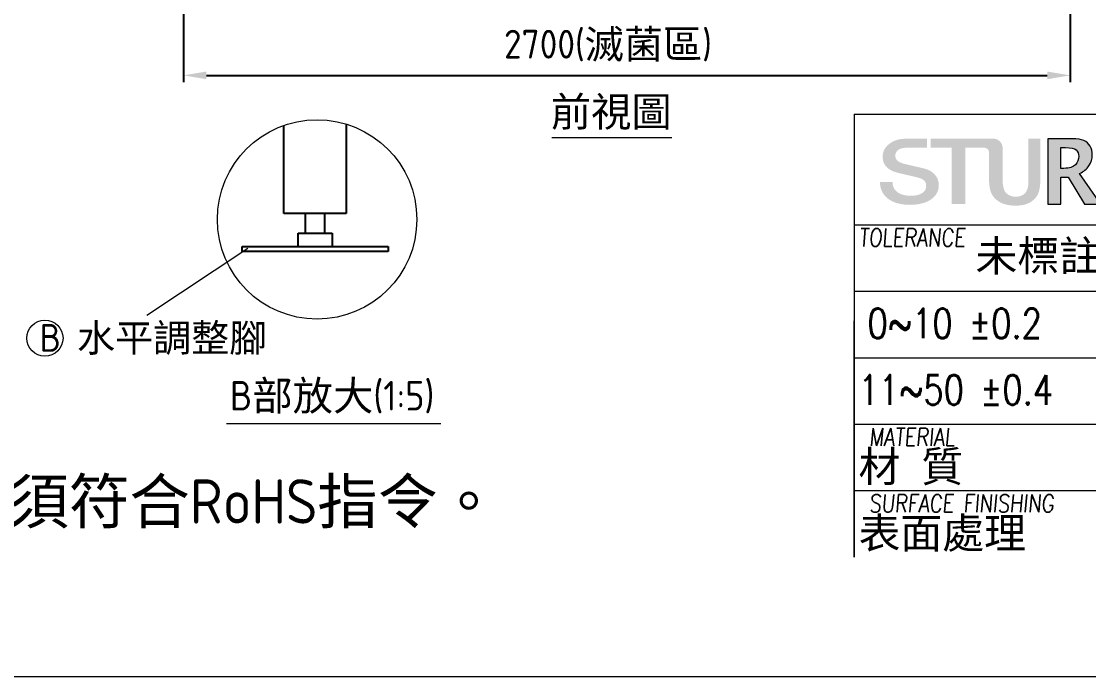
# Model space of a CAD drawing. Header units: millimetres. Extents: x -215875 to -182231, y -22821 to -2215.
# Drawn here: x -190936 to -187686, y -22821 to -20825 of the extents above; entities that cross this region are included whole.
import ezdxf

# ---------------------------------------------------------------- set-up
doc = ezdxf.new("R2010")
doc.units = ezdxf.units.MM
doc.header["$MEASUREMENT"] = 0
doc.layers.get('0').update_dxf_attribs({"lineweight": 25})
doc.layers.add('D', color=3, linetype='Continuous', lineweight=13)
doc.layers.add('F', color=7, linetype='Continuous', lineweight=15)
doc.styles.get("Standard").update_dxf_attribs({"font": 'KAIU.TTF'})
doc.styles.add('STU25', font='isocp2.shx')
doc.styles.add('Text', font='romans.shx', dxfattribs={"width": 0.8, "oblique": 10})
doc.dimstyles.new('STU25', dxfattribs={"dimscale": 35, "dimtxt": 2.5, "dimasz": 2, "dimexe": 0.6, "dimexo": 1, "dimgap": 1, "dimtad": 1, "dimdsep": 46, "dimtxsty": 'STU25', "dimcen": 2, "dimazin": 2, "dimtfac": 1, "dimtmove": 0, "dimatfit": 3, "dimfxl": 0, "dimtolj": 1, "dimtzin": 0, "dimarcsym": 0})

# ---------------------------------------------------------------- blocks, each defined once
blk = doc.blocks.new('*D3')
at = {"layer": 'D', "color": 0, "lineweight": -2}
for p, q in [((-190442, -20272.5), (-190442, -21010.3)), ((-187742, -20272.5), (-187742, -21010.3)), ((-190372, -20989.3), (-187812, -20989.3))]:
    blk.add_line(p, q, dxfattribs=at)
at = {"layer": 'D', "color": 0}
for points in [[(-190372, -20977.6), (-190372, -21001), (-190442, -20989.3)], [(-187812, -21001), (-187812, -20977.6), (-187742, -20989.3)]]:
    blk.add_solid(points, dxfattribs=at)
at = {"layer": 'Defpoints', "color": 0}
for p in [(-190442, -20237.5), (-187742, -20237.5), (-187742, -20989.3)]:
    blk.add_point(p, dxfattribs=at)
at = {"layer": 'D', "color": 0, "insert": (-189149.6, -20899.2), "char_height": 87.5, "attachment_point": 5, "style": 'STU25'}
blk.add_mtext('\\A1;2700({\\f標楷體|b0|i0|c136|p65;滅菌區})', dxfattribs=at)
blk = doc.blocks.new('新駿LOGO')
at = {"layer": 'F'}
h = blk.add_hatch(color=256, dxfattribs=at)
edge = h.paths.add_edge_path()
edge.add_spline(control_points=[(-529.051, -442.142), (-529.051, -442.306), (-529.019, -442.447), (-528.955, -442.564), (-528.891, -442.681), (-528.802, -442.776), (-528.688, -442.851), (-528.574, -442.925), (-528.443, -442.98), (-528.294, -443.014), (-528.146, -443.048), (-527.986, -443.065), (-527.812, -443.065), (-527.625, -443.065), (-527.465, -443.046), (-527.333, -443.008), (-527.2, -442.969), (-527.093, -442.92), (-527.011, -442.86), (-526.929, -442.799), (-526.87, -442.73), (-526.833, -442.652), (-526.797, -442.573), (-526.778, -442.494), (-526.778, -442.413), (-526.778, -442.248), (-526.821, -442.126), (-526.905, -442.048), (-526.99, -441.97), (-527.082, -441.914), (-527.182, -441.882), (-527.356, -441.826), (-527.558, -441.773), (-527.788, -441.722), (-528.018, -441.672), (-528.302, -441.606), (-528.64, -441.526), (-528.85, -441.478), (-529.024, -441.415), (-529.164, -441.336), (-529.303, -441.257), (-529.413, -441.17), (-529.495, -441.074), (-529.578, -440.977), (-529.636, -440.874), (-529.67, -440.766), (-529.704, -440.657), (-529.721, -440.546), (-529.721, -440.434), (-529.721, -440.216), (-529.67, -440.028), (-529.567, -439.869), (-529.464, -439.71), (-529.329, -439.579), (-529.16, -439.474), (-528.991, -439.37), (-528.855, -439.306), (-528.64, -439.256), (-528.426, -439.205), (-528.133, -439.204), (-527.915, -439.204), (-527.659, -439.204), (-526.729, -439.204), (-526.729, -439.204), (-526.729, -439.204), (-526.732, -439.805), (-526.732, -439.805), (-526.732, -439.805), (-528.141, -439.796), (-528.282, -439.825), (-528.386, -439.847), (-528.478, -439.858), (-528.565, -439.9), (-528.651, -439.942), (-528.723, -439.999), (-528.78, -440.072), (-528.837, -440.144), (-528.866, -440.235), (-528.866, -440.343), (-528.866, -440.496), (-528.812, -440.616), (-528.705, -440.702), (-528.598, -440.789), (-528.458, -440.854), (-528.284, -440.898), (-528.266, -440.902), (-528.194, -440.919), (-528.069, -440.95), (-527.943, -440.98), (-527.803, -441.013), (-527.648, -441.049), (-527.493, -441.086), (-527.341, -441.121), (-527.193, -441.155), (-527.044, -441.189), (-526.938, -441.214), (-526.874, -441.231), (-526.715, -441.275), (-526.576, -441.335), (-526.457, -441.411), (-526.338, -441.488), (-526.239, -441.575), (-526.159, -441.674), (-526.079, -441.773), (-526.02, -441.878), (-525.981, -441.991), (-525.943, -442.103), (-525.923, -442.216), (-525.923, -442.329), (-525.923, -442.57), (-525.979, -442.776), (-526.091, -442.947), (-526.203, -443.118), (-526.349, -443.258), (-526.532, -443.366), (-526.715, -443.476), (-526.922, -443.555), (-527.155, -443.605), (-527.388, -443.655), (-527.625, -443.681), (-527.867, -443.681), (-528.145, -443.681), (-528.408, -443.65), (-528.653, -443.59), (-528.9, -443.53), (-529.115, -443.437), (-529.297, -443.313), (-529.48, -443.188), (-529.626, -443.028), (-529.735, -442.833), (-529.845, -442.637), (-529.902, -442.407), (-529.906, -442.142), (-529.906, -442.142), (-529.051, -442.142), (-529.051, -442.142)], knot_values=[0, 0, 0, 0, 1, 1, 1, 2, 2, 2, 3, 3, 3, 4, 4, 4, 5, 5, 5, 6, 6, 6, 7, 7, 7, 8, 8, 8, 9, 9, 9, 10, 10, 10, 11, 11, 11, 12, 12, 12, 13, 13, 13, 14, 14, 14, 15, 15, 15, 16, 16, 16, 17, 17, 17, 18, 18, 18, 19, 19, 19, 20, 20, 20, 21, 21, 21, 22, 22, 22, 23, 23, 23, 24, 24, 24, 25, 25, 25, 26, 26, 26, 27, 27, 27, 28, 28, 28, 29, 29, 29, 30, 30, 30, 31, 31, 31, 32, 32, 32, 33, 33, 33, 34, 34, 34, 35, 35, 35, 36, 36, 36, 37, 37, 37, 38, 38, 38, 39, 39, 39, 40, 40, 40, 41, 41, 41, 42, 42, 42, 43, 43, 43, 44, 44, 44, 45, 45, 45, 45], degree=3, periodic=0)
edge = h.paths.add_edge_path()
edge.add_spline(control_points=[(-522.525, -440.141), (-522.54, -440.04), (-522.569, -439.94), (-522.628, -439.896), (-522.768, -439.792), (-522.902, -439.814), (-522.902, -439.814), (-522.902, -439.814), (-523.024, -439.814), (-523.024, -439.814), (-523.024, -439.814), (-524.139, -439.814), (-524.139, -439.814), (-524.139, -439.814), (-524.139, -443.624), (-524.139, -443.624), (-524.139, -443.624), (-525.057, -443.624), (-525.057, -443.624), (-525.057, -443.624), (-525.057, -439.814), (-525.057, -439.814), (-525.057, -439.814), (-526.468, -439.814), (-526.468, -439.814), (-526.468, -439.814), (-526.468, -439.204), (-526.468, -439.204), (-526.468, -439.204), (-522.387, -439.204), (-522.387, -439.204)], knot_values=[5.578051, 5.578051, 5.578051, 5.578051, 6, 6, 6, 7, 7, 7, 8, 8, 8, 9, 9, 9, 10, 10, 10, 11, 11, 11, 12, 12, 12, 13, 13, 13, 14, 14, 14, 15, 15, 15, 15], degree=3, periodic=0)
edge.add_spline(control_points=[(-522.396, -439.204), (-522.311, -439.204), (-522.216, -439.204), (-522.216, -439.204), (-522.216, -439.204), (-521.96, -439.187), (-521.763, -439.406), (-521.582, -439.606), (-521.607, -439.851), (-521.607, -439.851), (-521.607, -439.851), (-521.607, -441.917), (-521.607, -441.917), (-521.607, -442.407), (-521.523, -442.732), (-521.357, -442.891), (-521.191, -443.051), (-520.975, -443.131), (-520.71, -443.131), (-520.449, -443.131), (-520.242, -443.052), (-520.087, -442.894), (-519.933, -442.736), (-519.855, -442.433), (-519.855, -441.982), (-519.855, -441.982), (-519.855, -439.204), (-519.855, -439.204), (-519.855, -439.204), (-519.054, -439.204), (-519.054, -439.204), (-519.054, -439.204), (-519.054, -441.919), (-519.054, -441.919), (-519.054, -442.431), (-519.119, -442.798), (-519.247, -443.02), (-519.375, -443.242), (-519.561, -443.417), (-519.804, -443.544), (-520.047, -443.671), (-520.354, -443.735), (-520.727, -443.735), (-521.094, -443.735), (-521.408, -443.676), (-521.671, -443.558), (-521.933, -443.439), (-522.142, -443.263), (-522.295, -443.029), (-522.448, -442.795), (-522.525, -442.422), (-522.525, -441.91), (-522.525, -441.91), (-522.525, -440.923), (-522.525, -440.141)], knot_values=[0.44538, 0.44538, 0.44538, 0.44538, 1, 1, 1, 2, 2, 2, 3, 3, 3, 4, 4, 4, 5, 5, 5, 6, 6, 6, 7, 7, 7, 8, 8, 8, 9, 9, 9, 10, 10, 10, 11, 11, 11, 12, 12, 12, 13, 13, 13, 14, 14, 14, 15, 15, 15, 16, 16, 16, 17, 17, 17, 17.603917, 17.603917, 17.603917, 17.603917], degree=3, periodic=0)
h = blk.add_hatch(color=256, dxfattribs=at)
edge = h.paths.add_edge_path()
edge.add_spline(control_points=[(-526.468, -439.204), (-526.468, -439.204), (-526.468, -439.814), (-526.468, -439.814)], knot_values=[-14, -14, -14, -14, -13, -13, -13, -13], degree=3, periodic=0)
edge.add_spline(control_points=[(-526.468, -439.814), (-526.468, -439.814), (-525.057, -439.814), (-525.057, -439.814)], knot_values=[-13, -13, -13, -13, -12, -12, -12, -12], degree=3, periodic=0)
edge.add_spline(control_points=[(-525.057, -439.814), (-525.057, -439.814), (-525.057, -443.624), (-525.057, -443.624)], knot_values=[-12, -12, -12, -12, -11, -11, -11, -11], degree=3, periodic=0)
edge.add_spline(control_points=[(-525.057, -443.624), (-525.057, -443.624), (-524.139, -443.624), (-524.139, -443.624)], knot_values=[-11, -11, -11, -11, -10, -10, -10, -10], degree=3, periodic=0)
edge.add_spline(control_points=[(-524.139, -443.624), (-524.139, -443.624), (-524.139, -439.814), (-524.139, -439.814)], knot_values=[-10, -10, -10, -10, -9, -9, -9, -9], degree=3, periodic=0)
edge.add_spline(control_points=[(-524.139, -439.814), (-524.139, -439.814), (-523.024, -439.814), (-523.024, -439.814)], knot_values=[-9, -9, -9, -9, -8, -8, -8, -8], degree=3, periodic=0)
edge.add_spline(control_points=[(-523.024, -439.814), (-523.024, -439.814), (-522.902, -439.814), (-522.902, -439.814)], knot_values=[-8, -8, -8, -8, -7, -7, -7, -7], degree=3, periodic=0)
edge.add_spline(control_points=[(-522.902, -439.814), (-522.902, -439.814), (-522.768, -439.792), (-522.628, -439.896)], knot_values=[-7, -7, -7, -7, -6, -6, -6, -6], degree=3, periodic=0)
edge.add_spline(control_points=[(-522.628, -439.896), (-522.569, -439.94), (-522.54, -440.04), (-522.525, -440.141)], knot_values=[-6, -6, -6, -6, -5.578051, -5.578051, -5.578051, -5.578051], degree=3, periodic=0)
edge.add_spline(control_points=[(-522.525, -440.141), (-522.525, -440.923), (-522.525, -441.91), (-522.525, -441.91)], knot_values=[-17.603917, -17.603917, -17.603917, -17.603917, -17, -17, -17, -17], degree=3, periodic=0)
edge.add_spline(control_points=[(-522.525, -441.91), (-522.525, -442.422), (-522.448, -442.795), (-522.295, -443.029)], knot_values=[-17, -17, -17, -17, -16, -16, -16, -16], degree=3, periodic=0)
edge.add_spline(control_points=[(-522.295, -443.029), (-522.142, -443.263), (-521.933, -443.439), (-521.671, -443.558)], knot_values=[-16, -16, -16, -16, -15, -15, -15, -15], degree=3, periodic=0)
edge.add_spline(control_points=[(-521.671, -443.558), (-521.408, -443.676), (-521.094, -443.735), (-520.727, -443.735)], knot_values=[-15, -15, -15, -15, -14, -14, -14, -14], degree=3, periodic=0)
edge.add_spline(control_points=[(-520.727, -443.735), (-520.354, -443.735), (-520.047, -443.671), (-519.804, -443.544)], knot_values=[-14, -14, -14, -14, -13, -13, -13, -13], degree=3, periodic=0)
edge.add_spline(control_points=[(-519.804, -443.544), (-519.561, -443.417), (-519.375, -443.242), (-519.247, -443.02)], knot_values=[-13, -13, -13, -13, -12, -12, -12, -12], degree=3, periodic=0)
edge.add_spline(control_points=[(-519.247, -443.02), (-519.119, -442.798), (-519.054, -442.431), (-519.054, -441.919)], knot_values=[-12, -12, -12, -12, -11, -11, -11, -11], degree=3, periodic=0)
edge.add_spline(control_points=[(-519.054, -441.919), (-519.054, -441.919), (-519.054, -439.204), (-519.054, -439.204)], knot_values=[-11, -11, -11, -11, -10, -10, -10, -10], degree=3, periodic=0)
edge.add_spline(control_points=[(-519.054, -439.204), (-519.054, -439.204), (-519.855, -439.204), (-519.855, -439.204)], knot_values=[-10, -10, -10, -10, -9, -9, -9, -9], degree=3, periodic=0)
edge.add_spline(control_points=[(-519.855, -439.204), (-519.855, -439.204), (-519.855, -441.982), (-519.855, -441.982)], knot_values=[-9, -9, -9, -9, -8, -8, -8, -8], degree=3, periodic=0)
edge.add_spline(control_points=[(-519.855, -441.982), (-519.855, -442.433), (-519.933, -442.736), (-520.087, -442.894)], knot_values=[-8, -8, -8, -8, -7, -7, -7, -7], degree=3, periodic=0)
edge.add_spline(control_points=[(-520.087, -442.894), (-520.242, -443.052), (-520.449, -443.131), (-520.71, -443.131)], knot_values=[-7, -7, -7, -7, -6, -6, -6, -6], degree=3, periodic=0)
edge.add_spline(control_points=[(-520.71, -443.131), (-520.975, -443.131), (-521.191, -443.051), (-521.357, -442.891)], knot_values=[-6, -6, -6, -6, -5, -5, -5, -5], degree=3, periodic=0)
edge.add_spline(control_points=[(-521.357, -442.891), (-521.523, -442.732), (-521.607, -442.407), (-521.607, -441.917)], knot_values=[-5, -5, -5, -5, -4, -4, -4, -4], degree=3, periodic=0)
edge.add_spline(control_points=[(-521.607, -441.917), (-521.607, -441.917), (-521.607, -439.851), (-521.607, -439.851)], knot_values=[-4, -4, -4, -4, -3, -3, -3, -3], degree=3, periodic=0)
edge.add_spline(control_points=[(-521.607, -439.851), (-521.607, -439.851), (-521.607, -439.851), (-521.607, -439.851)], knot_values=[-3, -3, -3, -3, -2.999949, -2.999949, -2.999949, -2.999949], degree=3, periodic=0)
edge.add_spline(control_points=[(-521.607, -439.851), (-521.607, -439.851), (-521.582, -439.606), (-521.763, -439.406)], knot_values=[-2.999949, -2.999949, -2.999949, -2.999949, -2, -2, -2, -2], degree=3, periodic=0)
edge.add_spline(control_points=[(-521.763, -439.406), (-521.96, -439.187), (-522.216, -439.204), (-522.216, -439.204)], knot_values=[-2, -2, -2, -2, -1, -1, -1, -1], degree=3, periodic=0)
edge.add_spline(control_points=[(-522.216, -439.204), (-522.216, -439.204), (-526.468, -439.204), (-526.468, -439.204)], knot_values=[-15, -15, -15, -15, -14, -14, -14, -14], degree=3, periodic=0)
h = blk.add_hatch(color=256, dxfattribs=at)
edge = h.paths.add_edge_path()
edge.add_spline(control_points=[(-518.536, -443.624), (-518.536, -443.624), (-518.536, -439.204), (-518.536, -439.204), (-518.536, -439.204), (-516.884, -439.204), (-516.884, -439.204), (-516.545, -439.204), (-516.288, -439.246), (-516.111, -439.33), (-515.934, -439.415), (-515.794, -439.544), (-515.692, -439.716), (-515.59, -439.888), (-515.538, -440.082), (-515.538, -440.299), (-515.538, -440.557), (-515.613, -440.802), (-515.762, -441.032), (-515.912, -441.261), (-516.122, -441.437), (-516.394, -441.558), (-516.394, -441.558), (-514.952, -443.624), (-514.952, -443.624), (-514.952, -443.624), (-516.071, -443.624), (-516.071, -443.624), (-516.071, -443.624), (-517.172, -441.815), (-517.172, -441.815), (-517.172, -441.815), (-517.672, -441.815), (-517.672, -441.815), (-517.672, -441.815), (-517.672, -443.624), (-517.672, -443.624), (-517.672, -443.624), (-518.536, -443.624), (-518.536, -443.624)], knot_values=[0, 0, 0, 0, 1, 1, 1, 2, 2, 2, 3, 3, 3, 4, 4, 4, 5, 5, 5, 6, 6, 6, 7, 7, 7, 8, 8, 8, 9, 9, 9, 10, 10, 10, 11, 11, 11, 12, 12, 12, 13, 13, 13, 13], degree=3, periodic=1)
edge = h.paths.add_edge_path(flags=16)
edge.add_spline(control_points=[(-517.672, -441.21), (-517.672, -441.21), (-517.462, -441.21), (-517.462, -441.21), (-517.084, -441.21), (-516.822, -441.127), (-516.676, -440.962), (-516.53, -440.796), (-516.456, -440.609), (-516.456, -440.4), (-516.456, -440.219), (-516.515, -440.075), (-516.633, -439.968), (-516.751, -439.862), (-516.991, -439.809), (-517.351, -439.809), (-517.351, -439.809), (-517.672, -439.809), (-517.672, -439.809), (-517.672, -439.809), (-517.672, -441.21), (-517.672, -441.21)], knot_values=[0, 0, 0, 0, 1, 1, 1, 2, 2, 2, 3, 3, 3, 4, 4, 4, 5, 5, 5, 6, 6, 6, 7, 7, 7, 7], degree=3, periodic=1)
at = {"layer": 'F', "lineweight": 0}
for points, knots in [([(-518.536, -443.624), (-518.536, -443.624), (-518.536, -439.204), (-518.536, -439.204), (-518.536, -439.204), (-516.884, -439.204), (-516.884, -439.204), (-516.545, -439.204), (-516.288, -439.246), (-516.111, -439.33), (-515.934, -439.415), (-515.794, -439.544), (-515.692, -439.716), (-515.59, -439.888), (-515.538, -440.082), (-515.538, -440.299), (-515.538, -440.557), (-515.613, -440.802), (-515.762, -441.032), (-515.912, -441.261), (-516.122, -441.437), (-516.394, -441.558), (-516.394, -441.558), (-514.952, -443.624), (-514.952, -443.624), (-514.952, -443.624), (-516.071, -443.624), (-516.071, -443.624), (-516.071, -443.624), (-517.172, -441.815), (-517.172, -441.815), (-517.172, -441.815), (-517.672, -441.815), (-517.672, -441.815), (-517.672, -441.815), (-517.672, -443.624), (-517.672, -443.624), (-517.672, -443.624), (-518.536, -443.624), (-518.536, -443.624)], [0, 0, 0, 0, 1, 1, 1, 2, 2, 2, 3, 3, 3, 4, 4, 4, 5, 5, 5, 6, 6, 6, 7, 7, 7, 8, 8, 8, 9, 9, 9, 10, 10, 10, 11, 11, 11, 12, 12, 12, 13, 13, 13, 13]), ([(-517.672, -441.21), (-517.672, -441.21), (-517.462, -441.21), (-517.462, -441.21), (-517.084, -441.21), (-516.822, -441.127), (-516.676, -440.962), (-516.53, -440.796), (-516.456, -440.609), (-516.456, -440.4), (-516.456, -440.219), (-516.515, -440.075), (-516.633, -439.968), (-516.751, -439.862), (-516.991, -439.809), (-517.351, -439.809), (-517.351, -439.809), (-517.672, -439.809), (-517.672, -439.809), (-517.672, -439.809), (-517.672, -441.21), (-517.672, -441.21)], [0, 0, 0, 0, 1, 1, 1, 2, 2, 2, 3, 3, 3, 4, 4, 4, 5, 5, 5, 6, 6, 6, 7, 7, 7, 7])]:
    blk.add_open_spline(points, degree=3, knots=knots, dxfattribs=at)
blk = doc.blocks.new('H421')
at = {"layer": 'F', "color": 7}
for p, q in [((155.911, 38.089), (286.911, 38.089)), ((155.911, 30.589), (286.911, 30.589)), ((155.911, 26.089), (227.911, 26.089)), ((155.911, 8.089), (155.911, 24.089)), ((155.911, 21.589), (286.911, 21.589)), ((155.911, 17.089), (286.911, 17.089)), ((286.911, 12.589), (155.911, 12.589))]:
    blk.add_line(p, q, dxfattribs=at)
at = {"layer": 'F'}
for p, q in [((155.911, 38.089), (155.911, 17.089)), ((155.911, 24.089), (155.911, 16.089)), ((155.911, 17.089), (155.911, 8.089))]:
    blk.add_line(p, q, dxfattribs=at)
blk.add_blockref('新駿LOGO', (687.56, 475.621))
at = {"layer": 'F', "color": 1, "lineweight": 15, "style": 'Text', "oblique": 5, "width": 0.8}
for s, p in [('TOLERANCE', (156.227, 29.13)), ('MATERIAL', (156.917, 15.63)), ('SURFACE FINISHING', (156.917, 11.13))]:
    blk.add_text(s, height=1.2, dxfattribs=at).set_placement(p)
at = {"layer": 'F', "lineweight": -3}
for s, p in [('未標註者一般公差表', (164.115, 27.45)), ('材 質', (156.206, 13.189)), ('表面處理', (156.206, 8.689))]:
    blk.add_text(s, height=2.0757, dxfattribs=at).set_placement(p)
at = {"layer": 'F', "lineweight": 20, "style": 'Text', "width": 0.8}
for s, p in [('0~10 ±0.2', (156.816, 22.912)), ('11~50 ±0.4', (156.204, 18.412))]:
    blk.add_text(s, height=2, dxfattribs=at).set_placement(p)

msp = doc.modelspace()

# ---------------------------------------------------------------- linework, layer by layer
for p, q in [((-190136.223, -21410.448), (-190136.223, -21141.624)), ((-189946.223, -21137.648), (-189946.223, -21410.448)), ((-189946.223, -21410.448), (-190136.223, -21410.448)), ((-190071.223, -21410.448), (-190071.223, -21470.448)), ((-190011.223, -21470.448), (-190011.223, -21410.448)), ((-190093.184, -21510.448), (-190093.184, -21470.448)), ((-190093.184, -21470.448), (-189989.261, -21470.448)), ((-189989.261, -21470.448), (-189989.261, -21510.448)), ((-190263.723, -21525.448), (-190263.723, -21510.448)), ((-190263.723, -21510.448), (-189818.723, -21510.448)), ((-189818.723, -21510.448), (-189818.723, -21525.448)), ((-189818.723, -21525.448), (-190263.723, -21525.448))]:
    msp.add_line(p, q)
at = {"layer": 'D'}
for p, q in [((-189320.636, -21178.48), (-188954.589, -21178.48)), ((-190245.788, -21516.749), (-190553.832, -21721.089)), ((-190311.352, -22049.993), (-189658.762, -22049.993))]:
    msp.add_line(p, q, dxfattribs=at)
for centre, radius in [((-190035.188, -21428.062), 303.734), ((-190863.787, -21789.672), 55)]:
    msp.add_circle(centre, radius, dxfattribs=at)
at = {"layer": 'F', "color": 6}
msp.add_lwpolyline([(-195415.824, -13551.028), (-195415.824, -22821.028), (-182230.824, -22821.028), (-182230.824, -13551.028)], close=True, dxfattribs=at)
msp.add_lwpolyline([(-195415.824, -13551.028), (-195415.824, -22821.028), (-182230.824, -22821.028), (-182230.824, -13551.028)], close=True, dxfattribs=at)

# ---------------------------------------------------------------- block references
at = {"xscale": 45, "yscale": 45, "zscale": 45}
msp.add_blockref('H421', (-195415.824, -22821.028), dxfattribs=at)

# ---------------------------------------------------------------- texts
at = {"insert": (-192816.617, -22219.621), "char_height": 135.00867, "attachment_point": 1, "style": 'STU25'}
msp.add_mtext('{\\f標楷體|b0|i0|c136|p65;註：本零件及其用料均須符合}RoHS{\\f標楷體|b0|i0|c136|p65;指令。}', dxfattribs=at)
at = {"layer": 'D', "attachment_point": 1}
for s, insert, char_height in [('{\\C11;前視圖}', (-189323.81, -21054.999), 90), ('{\\Fisocp2.shx;\\C3;B \\f標楷體|b0|i0|c136|p65;水平調整腳}', (-190880.018, -21746.428), 85), ('{\\Fisocp2.shx;\\C11;B\\f標楷體|b0|i0|c136|p65;部放大\\Fisocp2.shx;(1:5)}', (-190301.118, -21920.189), 90)]:
    msp.add_mtext(s, dxfattribs=dict(at, insert=insert, char_height=char_height))

# ---------------------------------------------------------------- dimensions: what is measured, and where the dimension line sits
at = {"layer": 'D'}
dim = msp.add_linear_dim(base=(-187742.011, -20989.289), p1=(-190442.011, -20237.529), p2=(-187742.011, -20237.529), text='<>({\\f標楷體|b0|i0|c136|p65;滅菌區})', dimstyle='STU25', dxfattribs=at)
dim.commit()
dim.dimension.update_dxf_attribs({"geometry": '*D3', "text_midpoint": (-189149.585, -20989.289), "dimtype": 160})

doc.saveas('drawing.dxf')
